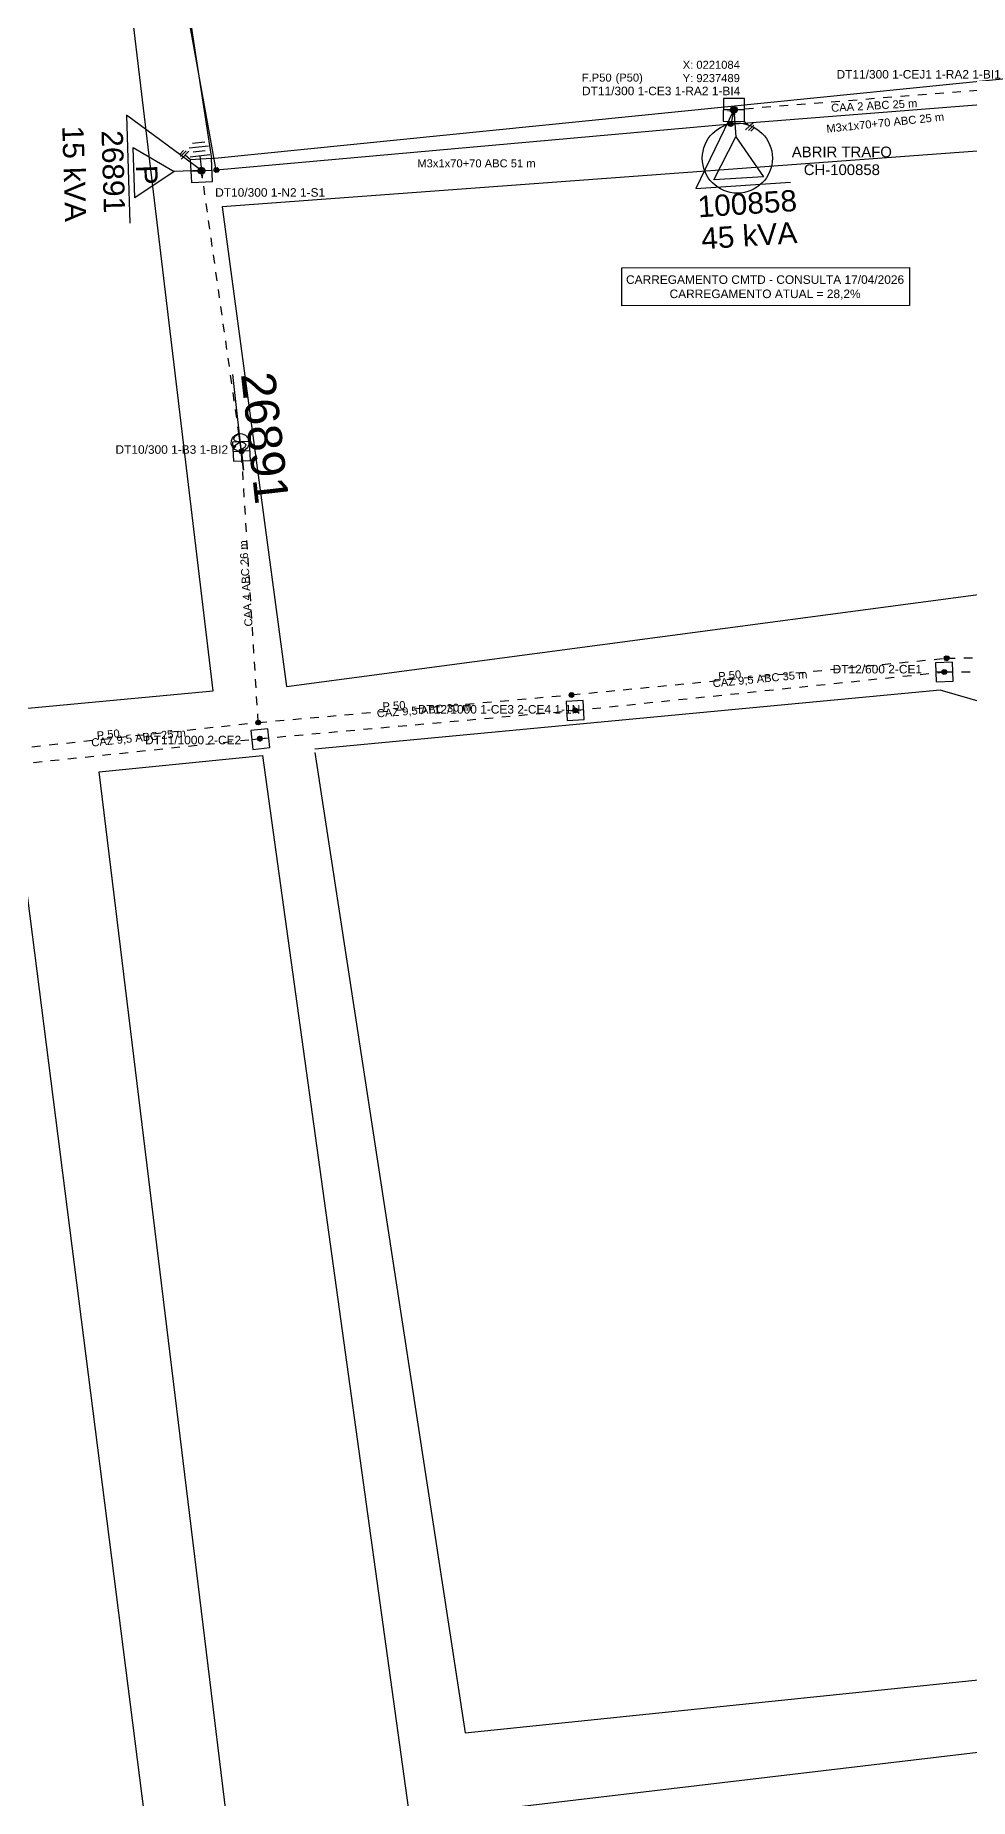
# Model space of a CAD drawing. Extents: x 220580 to 221647, y 9236669 to 9238016.
# Drawn here: x 220858.6 to 221033.9, y 9237107.7 to 9237438.3 of the extents above; entities that cross this region are included whole.
import ezdxf

# ---------------------------------------------------------------- set-up
doc = ezdxf.new("R2010")
doc.units = 0
doc.linetypes.add('PDF_DASH_1p63_1p63', pattern=[3.252816, 1.626408, -1.626408])
for name, color, linetype in [('COR_000000', 250, 'Continuous'), ('COR_0000FF', 5, 'Continuous'), ('COR_008000', 97, 'Continuous'), ('COR_800000', 17, 'Continuous'), ('COR_808080', 8, 'Continuous'), ('COR_994533', 18, 'Continuous'), ('COR_FF0000', 1, 'Continuous'), ('FORMATO', 7, 'Continuous'), ('PONTO FOTO', 4, 'Continuous'), ('Textos', 7, 'Continuous'), ('TXT_000000', 250, 'Continuous'), ('TXT_0000FF', 5, 'Continuous'), ('TXT_008000', 97, 'Continuous'), ('TXT_0F0F0F', 250, 'Continuous'), ('TXT_FF0000', 1, 'Continuous')]:
    doc.layers.add(name, color=color, linetype=linetype)
doc.styles.add('Arial', font='arial.ttf')
doc.styles.get("Standard").update_dxf_attribs({"font": 'arial.ttf'})

msp = doc.modelspace()

# ---------------------------------------------------------------- hatches: boundary and pattern name
at = {"layer": 'COR_000000'}
h = msp.add_hatch(color=7, dxfattribs=at)
h.dxf.hatch_style = 1
h.paths.add_polyline_path([(220989.63, 9237424.77), (220989.96, 9237424.66), (220990.12, 9237424.34), (220990, 9237424.01), (220989.68, 9237423.85), (220989.34, 9237423.97), (220989.18, 9237424.28), (220989.3, 9237424.61)])
h = msp.add_hatch(color=7, dxfattribs=at)
h.dxf.hatch_style = 1
h.paths.add_polyline_path([(220990.11, 9237424.34), (220989.99, 9237424), (220989.67, 9237423.85), (220989.34, 9237423.96), (220989.2, 9237424.28), (220989.31, 9237424.62), (220989.63, 9237424.77), (220989.96, 9237424.66)])
h = msp.add_hatch(color=7, dxfattribs=at)
h.dxf.hatch_style = 1
h.paths.add_polyline_path([(220990.11, 9237424.34), (220990, 9237424), (220989.68, 9237423.85), (220989.35, 9237423.96), (220989.2, 9237424.28), (220989.31, 9237424.62), (220989.62, 9237424.77), (220989.96, 9237424.66)])
h = msp.add_hatch(color=7, dxfattribs=at)
h.dxf.hatch_style = 1
h.paths.add_polyline_path([(220989.49, 9237421.67), (220989.37, 9237421.33), (220989.05, 9237421.18), (220988.72, 9237421.3), (220988.58, 9237421.62), (220988.7, 9237421.96), (220989.01, 9237422.12), (220989.34, 9237421.99)])
h = msp.add_hatch(color=7, dxfattribs=at)
h.dxf.hatch_style = 1
h.paths.add_polyline_path([(220889.84, 9237412.47), (220889.5, 9237412.56), (220889.31, 9237412.86), (220889.41, 9237413.2), (220889.71, 9237413.38), (220890.06, 9237413.29), (220890.23, 9237412.99), (220890.15, 9237412.65)])
h = msp.add_hatch(color=7, dxfattribs=at)
h.dxf.hatch_style = 1
h.paths.add_polyline_path([(220889.83, 9237412.47), (220889.48, 9237412.57), (220889.31, 9237412.88), (220889.41, 9237413.21), (220889.72, 9237413.38), (220890.07, 9237413.28), (220890.24, 9237412.98), (220890.14, 9237412.64)])
h = msp.add_hatch(color=7, dxfattribs=at)
h.dxf.hatch_style = 1
h.paths.add_polyline_path([(220889.69, 9237412.47), (220889.39, 9237412.67), (220889.31, 9237413.02), (220889.52, 9237413.31), (220889.86, 9237413.37), (220890.16, 9237413.18), (220890.23, 9237412.83), (220890.04, 9237412.54)])
h = msp.add_hatch(color=7, dxfattribs=at)
h.dxf.hatch_style = 1
h.paths.add_polyline_path([(220893.01, 9237412.93), (220892.8, 9237412.64), (220892.45, 9237412.6), (220892.18, 9237412.82), (220892.14, 9237413.17), (220892.35, 9237413.45), (220892.7, 9237413.5), (220892.98, 9237413.28)])
h = msp.add_hatch(color=7, dxfattribs=at)
h.dxf.hatch_style = 1
h.paths.add_polyline_path([(220897.29, 9237359.85), (220896.96, 9237359.98), (220896.82, 9237360.3), (220896.95, 9237360.63), (220897.28, 9237360.76), (220897.61, 9237360.63), (220897.75, 9237360.3), (220897.62, 9237359.98)])
h = msp.add_hatch(color=7, dxfattribs=at)
h.dxf.hatch_style = 1
h.paths.add_polyline_path([(220897.33, 9237359.85), (220896.99, 9237359.94), (220896.82, 9237360.25), (220896.92, 9237360.59), (220897.24, 9237360.76), (220897.58, 9237360.66), (220897.75, 9237360.35), (220897.65, 9237360.02)])
h = msp.add_hatch(color=7, dxfattribs=at)
h.dxf.hatch_style = 1
h.paths.add_polyline_path([(221029.08, 9237321.49), (221029.17, 9237321.82), (221029.48, 9237321.99), (221029.82, 9237321.89), (221029.99, 9237321.58), (221029.89, 9237321.23), (221029.58, 9237321.06), (221029.24, 9237321.17)])
h = msp.add_hatch(color=7, dxfattribs=at)
h.dxf.hatch_style = 1
h.paths.add_polyline_path([(221028.65, 9237318.94), (221028.79, 9237319.27), (221029.11, 9237319.41), (221029.43, 9237319.27), (221029.57, 9237318.94), (221029.43, 9237318.61), (221029.1, 9237318.47), (221028.78, 9237318.61)])
h = msp.add_hatch(color=7, dxfattribs=at)
h.dxf.hatch_style = 1
h.paths.add_polyline_path([(220958.73, 9237314.61), (220958.84, 9237314.95), (220959.14, 9237315.12), (220959.48, 9237315.02), (220959.64, 9237314.7), (220959.55, 9237314.36), (220959.24, 9237314.19), (220958.9, 9237314.29)])
h = msp.add_hatch(color=7, dxfattribs=at)
h.dxf.hatch_style = 1
h.paths.add_polyline_path([(220959.41, 9237311.69), (220959.51, 9237312.04), (220959.82, 9237312.21), (220960.15, 9237312.1), (220960.32, 9237311.78), (220960.22, 9237311.44), (220959.91, 9237311.27), (220959.57, 9237311.38)])
h = msp.add_hatch(color=7, dxfattribs=at)
h.dxf.hatch_style = 1
h.paths.add_polyline_path([(220959.41, 9237311.69), (220959.51, 9237312.04), (220959.82, 9237312.21), (220960.15, 9237312.1), (220960.32, 9237311.78), (220960.22, 9237311.44), (220959.91, 9237311.27), (220959.57, 9237311.38)])
h = msp.add_hatch(color=7, dxfattribs=at)
h.dxf.hatch_style = 1
h.paths.add_polyline_path([(220899.97, 9237309.44), (220900.08, 9237309.78), (220900.39, 9237309.94), (220900.72, 9237309.84), (220900.88, 9237309.52), (220900.79, 9237309.18), (220900.47, 9237309.02), (220900.14, 9237309.12)])
h = msp.add_hatch(color=7, dxfattribs=at)
h.dxf.hatch_style = 1
h.paths.add_polyline_path([(220899.97, 9237309.44), (220900.08, 9237309.78), (220900.39, 9237309.94), (220900.72, 9237309.84), (220900.88, 9237309.52), (220900.79, 9237309.18), (220900.47, 9237309.02), (220900.14, 9237309.12)])
h = msp.add_hatch(color=7, dxfattribs=at)
h.dxf.hatch_style = 1
h.paths.add_polyline_path([(220900.73, 9237306), (220900.4, 9237306.13), (220900.26, 9237306.45), (220900.39, 9237306.78), (220900.72, 9237306.92), (220901.05, 9237306.78), (220901.19, 9237306.46), (220901.06, 9237306.14)])
h = msp.add_hatch(color=7, dxfattribs=at)
h.dxf.hatch_style = 1
h.paths.add_polyline_path([(220900.27, 9237306.42), (220900.37, 9237306.75), (220900.69, 9237306.92), (220901.02, 9237306.82), (220901.19, 9237306.5), (220901.08, 9237306.16), (220900.77, 9237305.99), (220900.43, 9237306.1)])
at = {"layer": 'COR_0000FF', "true_color": 0x0000ff}
h = msp.add_hatch(color=5, dxfattribs=at)
h.dxf.hatch_style = 1
h.paths.add_polyline_path([(220990.13, 9237424.34), (220990.01, 9237424.02), (220989.68, 9237423.86), (220989.34, 9237423.97), (220989.18, 9237424.28), (220989.3, 9237424.61), (220989.62, 9237424.76), (220989.97, 9237424.66)])
h = msp.add_hatch(color=5, dxfattribs=at)
h.dxf.hatch_style = 1
h.paths.add_polyline_path([(220889.76, 9237413.4), (220890.09, 9237413.28), (220890.23, 9237412.94), (220890.11, 9237412.59), (220889.79, 9237412.45), (220889.47, 9237412.58), (220889.32, 9237412.91), (220889.45, 9237413.25)])
at = {"layer": 'COR_008000', "true_color": 0x008000}
h = msp.add_hatch(color=96, dxfattribs=at)
h.dxf.hatch_style = 1
h.paths.add_polyline_path([(220989.61, 9237424.96), (220990.1, 9237424.8), (220990.32, 9237424.35), (220990.15, 9237423.88), (220989.69, 9237423.66), (220989.21, 9237423.82), (220988.99, 9237424.27), (220989.15, 9237424.74)])
h = msp.add_hatch(color=96, dxfattribs=at)
h.dxf.hatch_style = 1
h.paths.add_polyline_path([(220889.76, 9237413.58), (220890.23, 9237413.4), (220890.45, 9237412.95), (220890.26, 9237412.48), (220889.79, 9237412.27), (220889.31, 9237412.45), (220889.11, 9237412.9), (220889.29, 9237413.37)])
at = {"layer": 'COR_800000', "true_color": 0x800000}
h = msp.add_hatch(color=16, dxfattribs=at)
h.dxf.hatch_style = 1
h.paths.add_polyline_path([(220895.97, 9237360.98), (220895.82, 9237361.03), (220895.75, 9237361.16), (220895.78, 9237361.31), (220895.91, 9237361.39), (220896.05, 9237361.35), (220896.13, 9237361.22), (220896.09, 9237361.06)])

# ---------------------------------------------------------------- linework, layer by layer
at = {"color": 1}
msp.add_lwpolyline([(220968.6, 9237394.69), (221022.56, 9237394.75), (221022.56, 9237387.63), (220968.6, 9237387.56)], close=True, dxfattribs=at)
msp.add_circle((220990.29, 9237415.26), 6.57, dxfattribs=at)
at = {"layer": 'COR_000000', "color": 7, "linetype": 'Continuous'}
for points in [[(220991.65, 9237426.45), (220987.68, 9237426.47), (220987.65, 9237422.17), (220991.63, 9237422.15), (220991.65, 9237426.45)], [(220991.64, 9237424.3), (220987.67, 9237424.33)], [(220989.63, 9237424.77), (220989.96, 9237424.66), (220990.12, 9237424.34), (220990, 9237424.01), (220989.68, 9237423.85), (220989.34, 9237423.97), (220989.18, 9237424.28), (220989.3, 9237424.61), (220989.63, 9237424.77)], [(220990.11, 9237424.34), (220989.99, 9237424), (220989.67, 9237423.85), (220989.34, 9237423.96), (220989.2, 9237424.28), (220989.31, 9237424.62), (220989.63, 9237424.77), (220989.96, 9237424.66), (220990.11, 9237424.34)], [(220990.11, 9237424.34), (220990, 9237424), (220989.68, 9237423.85), (220989.35, 9237423.96), (220989.2, 9237424.28), (220989.31, 9237424.62), (220989.62, 9237424.77), (220989.96, 9237424.66), (220990.11, 9237424.34)], [(220989.65, 9237424.31), (220990.01, 9237419.24)], [(220990.01, 9237419.24), (220995.19, 9237411.78), (220985.85, 9237411.17), (220990.01, 9237419.24)], [(220989.49, 9237421.67), (220989.37, 9237421.33), (220989.05, 9237421.18), (220988.72, 9237421.3), (220988.58, 9237421.62), (220988.7, 9237421.96), (220989.01, 9237422.12), (220989.34, 9237421.99), (220989.49, 9237421.67)], [(220884.65, 9237412.77), (220877.26, 9237407.85), (220876.98, 9237417.24), (220884.65, 9237412.77)], [(220887.44, 9237417.17), (220891.12, 9237417.57)], [(220887.63, 9237415.52), (220891.32, 9237415.92)], [(220888.1, 9237418.09), (220890.38, 9237418.34)], [(220888.21, 9237416.46), (220890.49, 9237416.71)], [(220889.78, 9237412.92), (220884.65, 9237412.77)], [(220887.9, 9237410.68), (220891.86, 9237410.87), (220891.66, 9237415.17), (220887.68, 9237414.98), (220887.9, 9237410.68)], [(220887.79, 9237412.83), (220891.76, 9237413.02)], [(220889.84, 9237412.47), (220889.5, 9237412.56), (220889.31, 9237412.86), (220889.41, 9237413.2), (220889.71, 9237413.38), (220890.06, 9237413.29), (220890.23, 9237412.99), (220890.15, 9237412.65), (220889.84, 9237412.47)], [(220889.83, 9237412.47), (220889.48, 9237412.57), (220889.31, 9237412.88), (220889.41, 9237413.21), (220889.72, 9237413.38), (220890.07, 9237413.28), (220890.24, 9237412.98), (220890.14, 9237412.64), (220889.83, 9237412.47)], [(220889.69, 9237412.47), (220889.39, 9237412.67), (220889.31, 9237413.02), (220889.52, 9237413.31), (220889.86, 9237413.37), (220890.16, 9237413.18), (220890.23, 9237412.83), (220890.04, 9237412.54), (220889.69, 9237412.47)], [(220889.47, 9237415.73), (220889.78, 9237412.92)], [(220893.01, 9237412.93), (220892.8, 9237412.64), (220892.45, 9237412.6), (220892.18, 9237412.82), (220892.14, 9237413.17), (220892.35, 9237413.45), (220892.7, 9237413.5), (220892.98, 9237413.28), (220893.01, 9237412.93)], [(220897.28, 9237360.3), (220896.84, 9237363.3)], [(220898.8, 9237362.16), (220895.61, 9237362.01), (220895.78, 9237358.45), (220898.97, 9237358.6), (220898.8, 9237362.16)], [(220898.89, 9237360.38), (220895.69, 9237360.23)], [(220895.97, 9237360.98), (220895.82, 9237361.03), (220895.75, 9237361.16), (220895.78, 9237361.31), (220895.91, 9237361.39), (220896.05, 9237361.35), (220896.13, 9237361.22), (220896.09, 9237361.06), (220895.97, 9237360.98)], [(220897.29, 9237359.85), (220896.96, 9237359.98), (220896.82, 9237360.3), (220896.95, 9237360.63), (220897.28, 9237360.76), (220897.61, 9237360.63), (220897.75, 9237360.3), (220897.62, 9237359.98), (220897.29, 9237359.85)], [(220897.33, 9237359.85), (220896.99, 9237359.94), (220896.82, 9237360.25), (220896.92, 9237360.59), (220897.24, 9237360.76), (220897.58, 9237360.66), (220897.75, 9237360.35), (220897.65, 9237360.02), (220897.33, 9237359.85)], [(221030.66, 9237320.77), (221027.47, 9237320.68), (221027.57, 9237317.11), (221030.76, 9237317.2), (221030.66, 9237320.77)], [(221029.08, 9237321.49), (221029.17, 9237321.82), (221029.48, 9237321.99), (221029.82, 9237321.89), (221029.99, 9237321.58), (221029.89, 9237321.23), (221029.58, 9237321.06), (221029.24, 9237321.17), (221029.08, 9237321.49)], [(221030.71, 9237318.98), (221027.5, 9237318.89)], [(221028.65, 9237318.94), (221028.79, 9237319.27), (221029.11, 9237319.41), (221029.43, 9237319.27), (221029.57, 9237318.94), (221029.43, 9237318.61), (221029.1, 9237318.47), (221028.78, 9237318.61), (221028.65, 9237318.94)], [(220961.36, 9237313.62), (220958.17, 9237313.42), (220958.39, 9237309.86), (220961.58, 9237310.06), (220961.36, 9237313.62)], [(220958.73, 9237314.61), (220958.84, 9237314.95), (220959.14, 9237315.12), (220959.48, 9237315.02), (220959.64, 9237314.7), (220959.55, 9237314.36), (220959.24, 9237314.19), (220958.9, 9237314.29), (220958.73, 9237314.61)], [(220961.46, 9237311.84), (220958.27, 9237311.64)], [(220959.41, 9237311.69), (220959.51, 9237312.04), (220959.82, 9237312.21), (220960.15, 9237312.1), (220960.32, 9237311.78), (220960.22, 9237311.44), (220959.91, 9237311.27), (220959.57, 9237311.38), (220959.41, 9237311.69)], [(220959.41, 9237311.69), (220959.51, 9237312.04), (220959.82, 9237312.21), (220960.15, 9237312.1), (220960.32, 9237311.78), (220960.22, 9237311.44), (220959.91, 9237311.27), (220959.57, 9237311.38), (220959.41, 9237311.69)], [(220902.23, 9237308.31), (220899.04, 9237307.99), (220899.41, 9237304.44), (220902.58, 9237304.77), (220902.23, 9237308.31)], [(220899.97, 9237309.44), (220900.08, 9237309.78), (220900.39, 9237309.94), (220900.72, 9237309.84), (220900.88, 9237309.52), (220900.79, 9237309.18), (220900.47, 9237309.02), (220900.14, 9237309.12), (220899.97, 9237309.44)], [(220899.97, 9237309.44), (220900.08, 9237309.78), (220900.39, 9237309.94), (220900.72, 9237309.84), (220900.88, 9237309.52), (220900.79, 9237309.18), (220900.47, 9237309.02), (220900.14, 9237309.12), (220899.97, 9237309.44)], [(220900.73, 9237306), (220900.4, 9237306.13), (220900.26, 9237306.45), (220900.39, 9237306.78), (220900.72, 9237306.92), (220901.05, 9237306.78), (220901.19, 9237306.46), (220901.06, 9237306.14), (220900.73, 9237306)], [(220900.27, 9237306.42), (220900.37, 9237306.75), (220900.69, 9237306.92), (220901.02, 9237306.82), (220901.19, 9237306.5), (220901.08, 9237306.16), (220900.77, 9237305.99), (220900.43, 9237306.1), (220900.27, 9237306.42)], [(220902.41, 9237306.54), (220899.21, 9237306.21)]]:
    msp.add_lwpolyline(points, dxfattribs=at)
at = {"layer": 'COR_0000FF', "color": 5, "linetype": 'PDF_DASH_1p63_1p63', "true_color": 0x0000ff}
for points in [[(221038.72, 9237428.23), (220989.65, 9237424.31)], [(220897.28, 9237360.3), (220896.84, 9237363.3), (220889.78, 9237412.92)], [(220900.43, 9237309.48), (220897.28, 9237360.3)], [(220959.19, 9237314.66), (221029.53, 9237321.53)], [(221029.53, 9237321.53), (221100.28, 9237322.58)], [(220959.86, 9237311.74), (221029.1, 9237318.94)], [(221029.1, 9237318.94), (221103.28, 9237319.83)], [(220900.43, 9237309.48), (220959.19, 9237314.66)], [(220900.73, 9237306.46), (220959.86, 9237311.74)], [(220851.52, 9237304.23), (220900.43, 9237309.48)], [(220851.78, 9237301.3), (220900.73, 9237306.46)]]:
    msp.add_lwpolyline(points, dxfattribs=at)
at = {"layer": 'COR_0000FF', "color": 5, "linetype": 'Continuous', "true_color": 0x0000ff}
for points in [[(220889.78, 9237412.92), (220875.74, 9237423.31), (220876.34, 9237403.1)], [(220989.65, 9237424.31), (220982.51, 9237409.6), (221000.25, 9237410.76)], [(220990.13, 9237424.34), (220990.01, 9237424.02), (220989.68, 9237423.86), (220989.34, 9237423.97), (220989.18, 9237424.28), (220989.3, 9237424.61), (220989.62, 9237424.76), (220989.97, 9237424.66), (220990.13, 9237424.34)], [(220889.76, 9237413.4), (220890.09, 9237413.28), (220890.23, 9237412.94), (220890.11, 9237412.59), (220889.79, 9237412.45), (220889.47, 9237412.58), (220889.32, 9237412.91), (220889.45, 9237413.25), (220889.76, 9237413.4)]]:
    msp.add_lwpolyline(points, dxfattribs=at)
at = {"layer": 'COR_008000', "color": 96, "linetype": 'Continuous', "true_color": 0x008000}
for points in [[(220892.52, 9237413.02), (220878.1, 9237493.05), (220867.27, 9237566.42)], [(220989.61, 9237424.96), (220990.1, 9237424.8), (220990.32, 9237424.35), (220990.15, 9237423.88), (220989.69, 9237423.66), (220989.21, 9237423.82), (220988.99, 9237424.27), (220989.15, 9237424.74), (220989.61, 9237424.96)], [(220989.05, 9237421.65), (221039.1, 9237425.58)], [(220989.65, 9237424.31), (220989.05, 9237421.65)], [(220989.05, 9237421.65), (220892.52, 9237413.02)], [(220889.76, 9237413.58), (220890.23, 9237413.4), (220890.45, 9237412.95), (220890.26, 9237412.48), (220889.79, 9237412.27), (220889.31, 9237412.45), (220889.11, 9237412.9), (220889.29, 9237413.37), (220889.76, 9237413.58)]]:
    msp.add_lwpolyline(points, dxfattribs=at)
at = {"layer": 'COR_800000', "color": 16, "linetype": 'Continuous', "true_color": 0x800000}
for points in [[(220897.28, 9237360.3), (220896.65, 9237360.33), (220896.03, 9237360.62), (220895.57, 9237361.13), (220895.37, 9237361.73), (220895.4, 9237362.35), (220895.69, 9237362.97), (220896.2, 9237363.43), (220896.8, 9237363.63), (220897.44, 9237363.6), (220898.05, 9237363.32), (220898.51, 9237362.8), (220898.71, 9237362.21), (220898.69, 9237361.58), (220898.4, 9237360.96), (220897.88, 9237360.51), (220897.28, 9237360.3)], [(220896.75, 9237363.54), (220895.97, 9237363.01), (220895.76, 9237362.59), (220896.11, 9237362.27), (220897.03, 9237362.07)], [(220897.13, 9237363.6), (220896.49, 9237363.5)], [(220897.23, 9237360.65), (220896.8, 9237363.63)], [(220897.03, 9237362.07), (220895.94, 9237361.19)], [(220897.23, 9237360.65), (220897.97, 9237361.14), (220898.18, 9237361.53), (220897.86, 9237361.84), (220897.03, 9237362.07)], [(220897.28, 9237360.3), (220897.15, 9237360.34), (220897.08, 9237360.45), (220897.12, 9237360.58), (220897.23, 9237360.65), (220897.36, 9237360.62), (220897.44, 9237360.51), (220897.4, 9237360.37), (220897.28, 9237360.3)]]:
    msp.add_lwpolyline(points, dxfattribs=at)
at = {"layer": 'COR_808080', "color": 8, "linetype": 'Continuous', "true_color": 0x808080}
for points in [[(220698.79, 9237346.15), (220727.51, 9237164.66), (220746.44, 9236973.85), (220850.26, 9236912.49), (220894.39, 9236984.47), (220854.58, 9237297.22), (220801.97, 9237294.63), (220796, 9237306.4), (220775.76, 9237500.33), (220766.03, 9237588.21), (220724.73, 9237849.15)], [(220777.98, 9237592.02), (220805.67, 9237307.37), (220891.96, 9237315.41), (220857.8, 9237601.36), (220777.98, 9237592.02)], [(220878.18, 9237503.08), (220891.66, 9237415.17), (221083.46, 9237434.48), (221077.69, 9237497.12), (220878.18, 9237503.08)], [(220893.68, 9237406.16), (220905.73, 9237316.24), (221094.71, 9237341.32), (221084.47, 9237420.21), (220893.68, 9237406.16)], [(220911.05, 9237303.88), (220939.21, 9237120.08), (221116.59, 9237138.37), (221099.77, 9237257.44), (221067.74, 9237304.14), (221028.35, 9237315.51), (220911.06, 9237304.46)], [(220974.02, 9236766.79), (220930.94, 9236823.24), (220908.07, 9236993.22), (220870.59, 9237300.21), (220901.22, 9237303.26), (220928.89, 9237103.81), (221117.82, 9237126.22), (221132.64, 9237055.15), (221140.67, 9236957.42), (221132.01, 9236848.04), (221080.65, 9236829.82), (221031.63, 9236806.42), (220975.76, 9236767.94)]]:
    msp.add_lwpolyline(points, dxfattribs=at)
at = {"layer": 'COR_994533', "color": 15, "linetype": 'Continuous', "true_color": 0x994533}
for points in [[(220991.63, 9237422.14), (220992.58, 9237421.26)], [(220993.33, 9237421.97), (220991.82, 9237420.55)], [(220993.4, 9237421.47), (220992.35, 9237420.48)], [(220993.56, 9237421.05), (220992.81, 9237420.34)], [(220885.7, 9237415.97), (220886.41, 9237416.72)], [(220885.87, 9237415.56), (220886.88, 9237416.61)], [(220885.98, 9237415.07), (220887.4, 9237416.57)], [(220887.69, 9237414.98), (220886.69, 9237415.82)]]:
    msp.add_lwpolyline(points, dxfattribs=at)
at = {"layer": 'COR_FF0000', "color": 1, "linetype": 'Continuous', "true_color": 0xff0000}
msp.add_lwpolyline([(220897.28, 9237360.3), (220897.68, 9237356.76), (220895.69, 9237374.68)], dxfattribs=at)

# ---------------------------------------------------------------- texts
at = {"insert": (220980.04, 9237433.52), "char_height": 1.5, "attachment_point": 1}
msp.add_mtext('X: 0221084\\PY: 9237489', dxfattribs=at)
at = {"layer": 'FORMATO', "color": 3, "insert": (220967.44, 9237431.12), "char_height": 1.5, "width": 42.9914, "attachment_point": 1}
msp.add_mtext('(P50)', dxfattribs=at)
at = {"layer": 'FORMATO', "color": 1, "insert": (220964.24, 9237393.3), "char_height": 1.6, "width": 62.5018, "attachment_point": 1}
msp.add_mtext('\\pxqc;CARREGAMENTO CMTD - CONSULTA 17/04/2026\\PCARREGAMENTO ATUAL = 28,2%', dxfattribs=at)
at = {"layer": 'PONTO FOTO', "color": 5, "insert": (220961.12, 9237431.11), "char_height": 1.5, "attachment_point": 1}
msp.add_mtext('F.P50', dxfattribs=at)
at = {"layer": 'Textos', "color": 1, "insert": (220996.49, 9237417.43), "char_height": 2, "width": 26.7976, "attachment_point": 1}
msp.add_mtext('\\pxqc;ABRIR TRAFO\\PCH-100858', dxfattribs=at)
at = {"layer": 'TXT_000000', "color": 7, "char_height": 1.6, "attachment_point": 7, "style": 'Arial'}
for s, insert in [('DT11/300 1-CEJ1 1-RA2 1-BI1 ', (221008.89, 9237430.16)), ('DT11/300 1-CE3 1-RA2 1-BI4 ', (220961.15, 9237427.04)), ('DT10/300 1-N2 1-S1 ', (220892.35, 9237408.01)), ('DT10/300 1-B3 1-BI2 ', (220873.65, 9237359.82)), ('DT12/600 2-CE1 ', (221008.16, 9237318.65)), ('DT12/1000 1-CE3 2-CE4 1-1N ', (220930.38, 9237311.12)), ('DT11/1000 2-CE2 ', (220879.21, 9237305.36))]:
    msp.add_mtext(s, dxfattribs=dict(at, insert=insert))
at = {"layer": 'TXT_000000', "color": 7, "insert": (220877.49, 9237413.93), "char_height": 4, "attachment_point": 7, "rotation": 271.7244, "style": 'Arial'}
msp.add_mtext('P', dxfattribs=at)
at = {"layer": 'TXT_0000FF', "color": 5, "true_color": 0x0000ff, "attachment_point": 7, "style": 'Arial'}
for s, insert, char_height, rotation in [('Pri', (220989.02, 9237424.33), 0.378, 183.7299), ('15 kVA', (220863.6, 9237421.3), 4, 271.7244), ('26891', (220870.96, 9237420.42), 4, 271.7244), ('Pri', (220889.74, 9237412.3), 0.378, 271.7244), ('100858', (220982.98, 9237404.1), 4, 3.7426), ('45 kVA', (220983.65, 9237398.12), 4, 3.7426)]:
    msp.add_mtext(s, dxfattribs=dict(at, insert=insert, char_height=char_height, rotation=rotation))
at = {"layer": 'TXT_008000', "color": 96, "true_color": 0x008000, "char_height": 0.339, "attachment_point": 7, "style": 'Arial'}
for insert, rotation in [((220989.6, 9237423.56), 273.5617), ((220889.7, 9237412.17), 271.7244)]:
    msp.add_mtext('Sec', dxfattribs=dict(at, insert=insert, rotation=rotation))
at = {"layer": 'TXT_0F0F0F', "color": 7, "char_height": 1.5, "attachment_point": 7, "style": 'Arial'}
for s, insert, rotation in [('  CAA 2 ABC 25 m ', (221006.76, 9237423.84), 3.2215), ('  M3x1x70+70 ABC 25 m ', (221005.91, 9237419.89), 5.8984), ('  CAA 4 ABC 26 m ', (220899.46, 9237326.36), 93.6589), ('CAZ 9,5 ABC 35 m ', (220985.77, 9237315.78), 5.5815), ('  P 50', (220985.63, 9237317.24), 5.5815), ('  P 50', (220922.63, 9237311.61), 4.1634), ('CAZ 9,5 ABC 30 m ', (220922.74, 9237310.15), 4.1634), ('CAZ 9,5 ABC 25 m ', (220869.22, 9237304.66), 6.1301), ('  P 50', (220869.07, 9237306.12), 6.1301)]:
    msp.add_mtext(s, dxfattribs=dict(at, insert=insert, rotation=rotation))
at = {"layer": 'TXT_0F0F0F', "color": 7, "insert": (220929.1, 9237413.52), "char_height": 1.5, "attachment_point": 7, "style": 'Arial'}
msp.add_mtext('  M3x1x70+70 ABC 51 m ', dxfattribs=at)
at = {"layer": 'TXT_FF0000', "color": 1, "true_color": 0xff0000, "insert": (220897.08, 9237374.78), "char_height": 6.374, "attachment_point": 7, "rotation": 276.3558, "style": 'Arial'}
msp.add_mtext('26891', dxfattribs=at)

doc.saveas('drawing.dxf')
